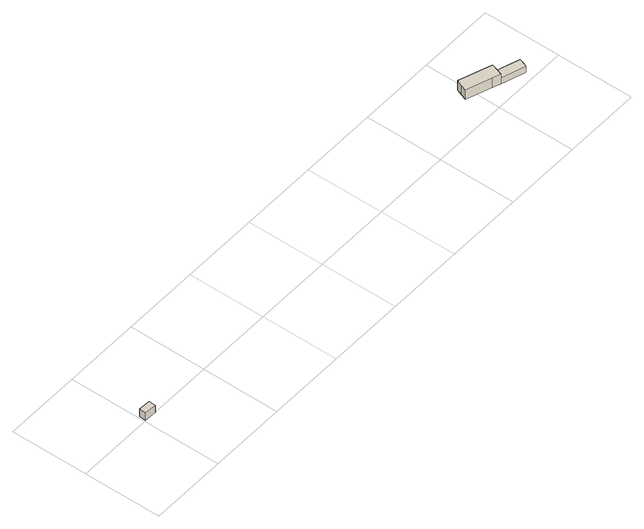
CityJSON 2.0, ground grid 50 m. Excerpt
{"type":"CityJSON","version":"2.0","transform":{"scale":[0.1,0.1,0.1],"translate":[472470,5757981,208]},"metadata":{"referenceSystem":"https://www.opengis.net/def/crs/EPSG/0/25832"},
"CityObjects":{
"building1":{"type":"Building","attributes":{"Gemeindeschluessel":"05711000","BezugspunktDach":"2000","function":"31001_1100","measuredHeight":7.63},"address":[{"country":"Germany","locality":"Bielefeld","thoroughfareNumber":"201","thoroughfareName":"Lämershagener Straße"}],"geometry":[{"type":"Solid","lod":"1","boundaries":[[[[0,1,2,3]],[[4,5,6,7]],[[4,7,3,2]],[[5,4,2,1]],[[6,5,1,0]],[[7,6,0,3]]]]}]},
"building2":{"type":"Building","attributes":{"Gemeindeschluessel":"05711000","function":"31001_2720"},"address":[{"country":"Germany","locality":"Bielefeld","thoroughfareNumber":"223","thoroughfareName":"Lämershagener Straße"}],"children":["building2-1","building2-2"]},
"building2-1":{"type":"BuildingPart","attributes":{"BezugspunktDach":"2000","measuredHeight":9.19},"parents":["building2"],"geometry":[{"type":"Solid","lod":"1","boundaries":[[[[8,9,10,11,12,13,14,15]],[[16,17,18,19,20,21,22,23]],[[16,23,15,14]],[[17,16,14,13]],[[18,17,13,12]],[[19,18,12,11]],[[20,19,11,10]],[[21,20,10,9]],[[22,21,9,8]],[[23,22,8,15]]]]}]},
"building2-2":{"type":"BuildingPart","attributes":{"BezugspunktDach":"2000","measuredHeight":5.5},"parents":["building2"],"geometry":[{"type":"Solid","lod":"1","boundaries":[[[[24,25,26,27,28,29]],[[30,16,31,22,32,33]],[[30,33,29,28]],[[16,30,28,27]],[[31,16,27,26]],[[22,31,26,25]],[[32,22,25,24]],[[33,32,24,29]]]]}]}
},
"vertices":[
[12,49,60],[10,6,60],[88,2,60],[90,45,60],[88,2,5],[10,6,5],[12,49,5],[90,45,5],
[3156,156,86],[3163,177,86],[2955,250,86],[2942,211,86],[2928,173,86],[3088,117,86],[3137,100,86],[3150,138,86],[3137,100,13],[3088,117,13],[2928,173,13],[2942,211,13],[2955,250,13],[3163,177,13],[3156,156,13],[3150,138,13],
[3307,105,59],[3156,156,59],[3146,128,59],[3137,100,59],[3287,48,59],[3297,76,59],[3287,48,13],[3146,128,13],[3307,105,13],[3297,76,13]
]}
